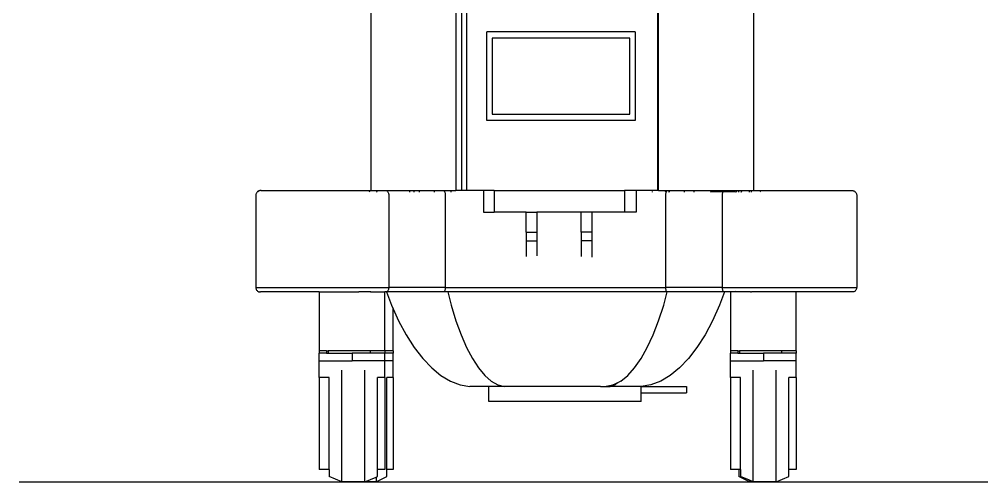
# Model space of a CAD drawing. Header units: centimetres. Extents: x 127 to 455, y 35 to 178.
# Drawn here: x 217.8 to 293.7, y 35.5 to 72 of the extents above; entities that cross this region are included whole.
import ezdxf

# ---------------------------------------------------------------- set-up
doc = ezdxf.new("R2010")
doc.units = ezdxf.units.CM
doc.layers.add('Edges', color=7, linetype='Continuous')

# ---------------------------------------------------------------- blocks, each defined once
blk = doc.blocks.new('Philips+Ultrasound+fr')
at = {"layer": 'Edges'}
for p, q in [((-9.316, -0.044), (-9.316, -48)), ((-8.844, -48), (-8.844, -0.044)), ((-8.426, -48), (-8.426, -0.044)), ((-16.013, -3.883), (-16.012, -48)), ((14.212, -48), (14.212, -4.555)), ((6.622, -48), (6.622, -24.169)), ((6.692, -48), (6.692, -24.093)), ((-6.86, -42.468), (-6.86, -35.468)), ((4.844, -35.468), (-6.86, -35.468)), ((4.844, -35.468), (4.844, -42.468)), ((-6.442, -35.968), (-6.442, -41.968)), ((4.426, -35.968), (-6.442, -35.968)), ((4.426, -41.968), (4.426, -35.968)), ((4.844, -42.468), (-6.86, -42.468)), ((-6.442, -41.968), (4.426, -41.968)), ((-25.075, -48.296), (-25.085, -48.348)), ((-25.085, -48.348), (-25.081, -55.655)), ((-25.058, -48.246), (-25.075, -48.296)), ((-25.036, -48.199), (-25.058, -48.246)), ((-25.009, -48.156), (-25.036, -48.199)), ((-24.977, -48.117), (-25.009, -48.156)), ((-24.94, -48.082), (-24.977, -48.117)), ((-24.9, -48.053), (-24.94, -48.082)), ((-24.888, -48.082), (-24.925, -48.117)), ((-24.857, -48.03), (-24.9, -48.053)), ((-24.812, -48.014), (-24.857, -48.03)), ((-24.765, -48.004), (-24.812, -48.014)), ((-24.757, -48.014), (-24.803, -48.03)), ((-24.718, -48), (-24.765, -48.004)), ((-24.709, -48.004), (-24.757, -48.014)), ((-24.709, -48.004), (-24.718, -48)), ((-24.66, -48), (-24.709, -48.004)), ((-24.66, -48), (-16.012, -48)), ((-16.117, -48.082), (-16.15, -48.117)), ((-16.012, -48.019), (-16.04, -48.03)), ((-16.012, -48), (-16.012, -48.019)), ((-16.012, -48), (-9.316, -48)), ((-16.012, -48.019), (-16.012, -48.03)), ((-15.53, -48.098), (-15.554, -48.117)), ((-15.53, -48.098), (-15.554, -48.117)), ((-15.503, -48.082), (-15.53, -48.098)), ((-15.503, -48.082), (-15.53, -48.098)), ((-14.74, -48.03), (-14.713, -48.053)), ((-14.713, -48.053), (-14.688, -48.082)), ((-14.691, -48.082), (-14.669, -48.117)), ((-14.688, -48.082), (-14.665, -48.117)), ((-14.665, -48.117), (-14.645, -48.156)), ((-14.645, -48.156), (-14.628, -48.199)), ((-14.628, -48.199), (-14.614, -48.246)), ((-14.614, -48.246), (-14.604, -48.296)), ((-14.604, -48.296), (-14.597, -48.348)), ((-14.597, -48.348), (-14.602, -55.655)), ((-12.942, -48.117), (-12.942, -48.082)), ((-12.631, -48.082), (-12.631, -48.117)), ((-12.18, -48.117), (-12.18, -48.082)), ((-11, -48.117), (-11, -48.082)), ((-10.244, -48.014), (-10.226, -48.03)), ((-10.226, -48.03), (-10.209, -48.053)), ((-10.209, -48.053), (-10.194, -48.082)), ((-10.199, -48.082), (-10.186, -48.117)), ((-10.194, -48.082), (-10.179, -48.117)), ((-10.179, -48.117), (-10.167, -48.156)), ((-10.167, -48.156), (-10.156, -48.199)), ((-10.156, -48.199), (-10.147, -48.246)), ((-10.147, -48.246), (-10.141, -48.296)), ((-10.141, -48.296), (-10.136, -48.348)), ((-10.136, -48.348), (-10.14, -55.655)), ((-9.672, -48.117), (-9.672, -48.082)), ((-9.316, -48), (-9.316, -48.03)), ((-8.844, -48), (-9.316, -48)), ((-8.844, -48.03), (-8.844, -48)), ((-8.426, -48), (-8.844, -48)), ((-8.426, -48.03), (-8.426, -48)), ((-7.122, -48), (-8.426, -48)), ((-7.122, -48), (-7.122, -49.7)), ((-6.286, -48), (-7.122, -48)), ((-6.286, -48), (-6.286, -49.7)), ((-6.286, -48), (4.006, -48)), ((4.006, -48), (4.006, -49.7)), ((4.926, -48), (4.006, -48)), ((4.926, -48), (4.926, -49.7)), ((6.622, -48), (4.926, -48)), ((6.212, -48.117), (6.212, -48.082)), ((6.622, -48.03), (6.622, -48)), ((6.692, -48), (6.622, -48)), ((6.692, -48.03), (6.692, -48)), ((6.692, -48), (14.212, -48)), ((7.221, -48.082), (7.195, -48.117)), ((7.237, -48.296), (7.232, -48.348)), ((7.232, -48.348), (7.236, -55.655)), ((7.243, -48.246), (7.237, -48.296)), ((7.252, -48.199), (7.243, -48.246)), ((7.263, -48.156), (7.252, -48.199)), ((7.275, -48.117), (7.263, -48.156)), ((7.29, -48.082), (7.275, -48.117)), ((7.305, -48.053), (7.29, -48.082)), ((7.322, -48.03), (7.305, -48.053)), ((7.34, -48.014), (7.322, -48.03)), ((7.505, -48.082), (7.504, -48.117)), ((7.505, -48.082), (7.526, -48.117)), ((7.54, -48.117), (7.54, -48.082)), ((8.72, -48.117), (8.72, -48.082)), ((9.482, -48.117), (9.482, -48.082)), ((10.779, -48.082), (10.808, -48.117)), ((10.779, -48.082), (11.784, -48.082)), ((11.7, -48.296), (11.693, -48.348)), ((11.693, -48.348), (11.698, -55.655)), ((11.71, -48.246), (11.7, -48.296)), ((11.724, -48.199), (11.71, -48.246)), ((11.741, -48.156), (11.724, -48.199)), ((11.761, -48.117), (11.741, -48.156)), ((11.784, -48.082), (11.761, -48.117)), ((11.809, -48.053), (11.784, -48.082)), ((11.784, -48.082), (12.753, -48.082)), ((11.836, -48.03), (11.809, -48.053)), ((12.753, -48.082), (12.786, -48.117)), ((12.831, -48.082), (12.814, -48.117)), ((13.006, -48.117), (13.006, -48.082)), ((13.18, -48.082), (13.209, -48.117)), ((13.212, -48.082), (13.246, -48.117)), ((13.841, -48.082), (13.841, -48.117)), ((14.014, -48.117), (14.014, -48.082)), ((14.212, -48.03), (14.212, -48)), ((14.212, -48), (21.956, -48)), ((14.706, -48.082), (14.732, -48.098)), ((21.956, -48), (22.003, -48.004)), ((22.003, -48.004), (22.045, -48.014)), ((22.045, -48.014), (22.05, -48.014)), ((22.05, -48.014), (22.088, -48.03)), ((22.088, -48.03), (22.095, -48.03)), ((22.095, -48.03), (22.138, -48.053)), ((22.138, -48.053), (22.178, -48.082)), ((22.166, -48.082), (22.201, -48.117)), ((22.178, -48.082), (22.214, -48.117)), ((22.214, -48.117), (22.246, -48.156)), ((22.246, -48.156), (22.273, -48.199)), ((22.273, -48.199), (22.295, -48.246)), ((22.295, -48.246), (22.312, -48.296)), ((22.312, -48.296), (22.322, -48.348)), ((22.322, -48.348), (22.318, -55.655)), ((-7.122, -49.7), (-6.286, -49.7)), ((-3.761, -49.7), (-6.286, -49.7)), ((-3.761, -51.292), (-3.761, -49.7)), ((-3.761, -49.7), (-2.925, -49.7)), ((-2.925, -49.7), (-2.925, -51.292)), ((0.586, -49.7), (-2.925, -49.7)), ((0.586, -51.292), (0.586, -49.7)), ((1.422, -49.7), (0.586, -49.7)), ((1.422, -49.7), (1.422, -51.292)), ((4.006, -49.7), (1.422, -49.7)), ((4.926, -49.7), (4.006, -49.7)), ((-3.761, -51.292), (-3.761, -51.96)), ((-3.761, -51.292), (-2.925, -51.292)), ((-2.925, -51.292), (-2.925, -51.96)), ((0.586, -51.292), (0.586, -51.96)), ((1.422, -51.292), (0.586, -51.292)), ((1.422, -51.292), (1.422, -51.96)), ((-3.761, -51.96), (-2.925, -51.96)), ((-3.761, -51.96), (-3.761, -53.218)), ((-2.925, -51.96), (-2.925, -53.153)), ((1.422, -51.96), (0.586, -51.96)), ((0.586, -51.96), (0.586, -53.197)), ((1.422, -51.96), (1.422, -53.262)), ((-25.077, -55.655), (-25.081, -55.655)), ((-25.077, -55.655), (-25.077, -55.709)), ((-25.077, -55.655), (-14.602, -55.655)), ((-25.077, -55.709), (-25.065, -55.762)), ((-25.065, -55.762), (-25.046, -55.812)), ((-25.046, -55.812), (-25.02, -55.859)), ((-25.02, -55.859), (-24.988, -55.9)), ((-24.988, -55.9), (-24.951, -55.936)), ((-24.951, -55.936), (-24.909, -55.965)), ((-24.909, -55.965), (-24.863, -55.986)), ((-24.863, -55.986), (-24.816, -55.999)), ((-24.856, -55.965), (-24.809, -55.986)), ((-24.816, -55.999), (-24.761, -55.999)), ((-24.761, -55.999), (-24.718, -56)), ((-20.095, -56), (-24.718, -56)), ((-20.095, -56), (-20.095, -60.655)), ((-20.095, -56), (-16.948, -56)), ((-16.001, -55.999), (-16.948, -56)), ((-16.087, -55.965), (-16.045, -55.986)), ((-16.001, -55.999), (-15.91, -56)), ((-15.91, -56), (-14.895, -56)), ((-14.895, -60.655), (-14.895, -56)), ((-14.77, -56), (-14.895, -56)), ((-14.783, -55.965), (-14.775, -55.986)), ((-14.77, -56), (-14.377, -57.049)), ((-9.94, -56), (-14.77, -56)), ((-14.682, -55.936), (-14.708, -55.965)), ((-14.658, -55.9), (-14.682, -55.936)), ((-14.638, -55.859), (-14.658, -55.9)), ((-14.622, -55.812), (-14.638, -55.859)), ((-14.61, -55.762), (-14.622, -55.812)), ((-14.603, -55.709), (-14.61, -55.762)), ((-14.602, -55.655), (-14.603, -55.709)), ((-10.14, -55.655), (-14.602, -55.655)), ((-10.206, -55.965), (-10.224, -55.986)), ((-10.19, -55.936), (-10.206, -55.965)), ((-10.175, -55.9), (-10.19, -55.936)), ((-10.162, -55.859), (-10.175, -55.9)), ((-10.152, -55.812), (-10.162, -55.859)), ((-10.144, -55.762), (-10.152, -55.812)), ((-10.14, -55.709), (-10.144, -55.762)), ((-10.14, -55.655), (-10.14, -55.709)), ((-10.14, -55.655), (7.236, -55.655)), ((-9.942, -55.965), (-9.937, -55.986)), ((-9.933, -55.999), (-9.94, -56)), ((-9.933, -55.999), (-9.667, -57.049)), ((-9.729, -56), (-9.933, -55.999)), ((7.377, -56), (-9.729, -56)), ((7.092, -57.049), (7.377, -56)), ((7.236, -55.655), (7.236, -55.709)), ((11.694, -55.655), (7.236, -55.655)), ((7.236, -55.709), (7.241, -55.762)), ((7.241, -55.762), (7.248, -55.812)), ((7.248, -55.812), (7.258, -55.859)), ((7.258, -55.859), (7.271, -55.9)), ((7.271, -55.9), (7.286, -55.936)), ((7.286, -55.936), (7.302, -55.965)), ((7.302, -55.965), (7.32, -55.986)), ((11.894, -56), (7.377, -56)), ((7.381, -55.986), (7.387, -55.965)), ((11.894, -56), (11.502, -57.049)), ((11.698, -55.655), (11.699, -55.709)), ((11.698, -55.655), (22.314, -55.655)), ((11.699, -55.709), (11.706, -55.762)), ((11.706, -55.762), (11.718, -55.812)), ((11.718, -55.812), (11.734, -55.859)), ((11.734, -55.859), (11.754, -55.9)), ((11.754, -55.9), (11.778, -55.936)), ((11.778, -55.936), (11.804, -55.965)), ((12.354, -56), (11.894, -56)), ((11.908, -55.965), (11.9, -55.986)), ((12.354, -56), (12.354, -60.655)), ((12.55, -56), (12.354, -56)), ((12.639, -55.999), (12.55, -56)), ((12.982, -56), (12.639, -55.999)), ((12.724, -55.965), (12.683, -55.986)), ((12.847, -55.965), (12.869, -55.986)), ((13.006, -56), (12.982, -56)), ((13.006, -55.986), (13.006, -55.965)), ((13.083, -55.999), (13.006, -56)), ((13.932, -55.999), (13.083, -55.999)), ((13.155, -55.965), (13.12, -55.986)), ((13.183, -55.965), (13.141, -55.986)), ((13.841, -55.965), (13.841, -55.986)), ((13.932, -55.999), (14.014, -56)), ((14.014, -55.986), (14.014, -55.965)), ((14.062, -56), (14.014, -56)), ((14.105, -55.999), (14.062, -56)), ((14.876, -56), (14.105, -55.999)), ((17.554, -56), (14.876, -56)), ((17.554, -60.655), (17.554, -56)), ((21.956, -56), (17.554, -56)), ((22.049, -55.999), (21.956, -56)), ((22.054, -55.999), (22.049, -55.999)), ((22.094, -55.986), (22.054, -55.999)), ((22.101, -55.986), (22.094, -55.986)), ((22.136, -55.965), (22.101, -55.986)), ((22.146, -55.965), (22.136, -55.965)), ((22.188, -55.936), (22.146, -55.965)), ((22.225, -55.9), (22.188, -55.936)), ((22.257, -55.859), (22.225, -55.9)), ((22.283, -55.812), (22.257, -55.859)), ((22.302, -55.762), (22.283, -55.812)), ((22.314, -55.709), (22.302, -55.762)), ((22.314, -55.655), (22.314, -55.709)), ((22.318, -55.655), (22.314, -55.655)), ((-14.377, -57.049), (-14.243, -57.35)), ((-14.243, -57.35), (-13.825, -58.284)), ((-14.243, -60.655), (-14.243, -57.35)), ((-9.667, -57.049), (-9.294, -58.284)), ((6.691, -58.284), (7.092, -57.049)), ((11.502, -57.049), (10.95, -58.284)), ((-13.825, -58.284), (-13.228, -59.406)), ((-9.294, -58.284), (-8.89, -59.406)), ((6.257, -59.406), (6.691, -58.284)), ((10.95, -58.284), (10.353, -59.406)), ((-13.228, -59.406), (-12.59, -60.406)), ((-8.89, -59.406), (-8.459, -60.406)), ((5.793, -60.406), (6.257, -59.406)), ((10.353, -59.406), (9.715, -60.406)), ((-19.508, -60.655), (-20.095, -60.655)), ((-20.095, -60.655), (-20.095, -60.855)), ((-19.508, -60.655), (-19.375, -60.655)), ((-19.508, -60.655), (-19.508, -60.855)), ((-19.375, -60.655), (-19.375, -60.855)), ((-16.075, -60.655), (-19.375, -60.655)), ((-14.895, -60.655), (-16.075, -60.655)), ((-16.075, -60.655), (-16.075, -60.855)), ((-14.243, -60.655), (-14.895, -60.655)), ((-14.895, -60.655), (-14.895, -60.855)), ((-14.243, -60.655), (-14.243, -60.855)), ((-12.59, -60.406), (-11.915, -61.276)), ((-8.459, -60.406), (-8.003, -61.276)), ((5.303, -61.276), (5.793, -60.406)), ((9.715, -60.406), (9.041, -61.276)), ((12.941, -60.655), (12.354, -60.655)), ((12.354, -60.655), (12.354, -60.855)), ((12.941, -60.655), (13.073, -60.655)), ((12.941, -60.655), (12.941, -60.855)), ((13.073, -60.655), (13.073, -60.855)), ((16.373, -60.655), (13.073, -60.655)), ((17.554, -60.655), (16.373, -60.655)), ((16.373, -60.655), (16.373, -60.855)), ((17.554, -60.655), (17.554, -60.855)), ((-19.508, -60.855), (-20.095, -60.855)), ((-20.095, -61.455), (-20.095, -60.855)), ((-20.095, -61.455), (-17.495, -61.455)), ((-20.095, -62.755), (-20.095, -61.455)), ((-19.508, -60.855), (-19.375, -60.855)), ((-19.375, -60.855), (-17.495, -60.855)), ((-17.495, -60.855), (-17.495, -61.455)), ((-16.075, -60.855), (-17.495, -60.855)), ((-14.895, -61.455), (-17.495, -61.455)), ((-14.895, -60.855), (-16.075, -60.855)), ((-14.243, -60.855), (-14.895, -60.855)), ((-14.895, -61.455), (-14.895, -60.855)), ((-14.243, -61.455), (-14.895, -61.455)), ((-14.895, -62.651), (-14.895, -61.455)), ((-14.243, -61.455), (-14.243, -60.855)), ((-14.243, -62.755), (-14.243, -61.455)), ((-11.915, -61.276), (-11.21, -62.009)), ((-8.003, -61.276), (-7.526, -62.009)), ((4.79, -62.009), (5.303, -61.276)), ((9.041, -61.276), (8.336, -62.009)), ((12.941, -60.855), (12.354, -60.855)), ((12.354, -61.455), (12.354, -60.855)), ((12.354, -61.455), (14.954, -61.455)), ((12.354, -62.755), (12.354, -61.455)), ((12.941, -60.855), (13.073, -60.855)), ((13.073, -60.855), (14.954, -60.855)), ((14.954, -60.855), (14.954, -61.455)), ((16.373, -60.855), (14.954, -60.855)), ((17.554, -61.455), (14.954, -61.455)), ((17.554, -60.855), (16.373, -60.855)), ((17.554, -61.455), (17.554, -60.855)), ((17.554, -62.755), (17.554, -61.455)), ((-18.295, -71), (-18.295, -62.194)), ((-16.495, -71), (-16.495, -62.194)), ((-11.21, -62.009), (-10.479, -62.601)), ((-7.526, -62.009), (-7.031, -62.601)), ((4.259, -62.601), (4.79, -62.009)), ((8.336, -62.009), (7.605, -62.601)), ((14.154, -71), (14.154, -62.194)), ((15.954, -71), (15.954, -62.194)), ((-19.295, -62.755), (-20.095, -62.755)), ((-20.095, -62.755), (-20.095, -70.036)), ((-19.295, -70.036), (-19.295, -62.755)), ((-14.895, -62.755), (-15.495, -62.755)), ((-15.495, -70.036), (-15.495, -62.755)), ((-14.895, -62.755), (-14.895, -62.651)), ((-14.895, -62.755), (-14.895, -70.036)), ((-14.243, -62.755), (-14.744, -62.755)), ((-14.744, -70.036), (-14.744, -62.755)), ((-14.243, -62.755), (-14.243, -70.036)), ((-10.479, -62.601), (-9.728, -63.046)), ((-7.031, -62.601), (-6.523, -63.046)), ((3.713, -63.046), (4.259, -62.601)), ((7.605, -62.601), (6.854, -63.046)), ((13.154, -62.755), (12.354, -62.755)), ((12.354, -62.755), (12.354, -70.036)), ((13.154, -70.036), (13.154, -62.755)), ((17.554, -62.755), (16.954, -62.755)), ((16.954, -70.036), (16.954, -62.755)), ((17.554, -62.755), (17.554, -70.036)), ((-9.728, -63.046), (-8.962, -63.341)), ((-8.962, -63.341), (-8.189, -63.483)), ((-6.71, -63.483), (-8.189, -63.483)), ((-6.71, -64.653), (-6.71, -63.483)), ((-5.499, -63.483), (-6.71, -63.483)), ((-6.523, -63.046), (-6.006, -63.341)), ((-6.006, -63.341), (-5.499, -63.483)), ((2.098, -63.483), (-5.499, -63.483)), ((2.098, -63.483), (2.219, -63.48)), ((2.219, -63.48), (2.418, -63.483)), ((2.418, -63.483), (3.085, -63.341)), ((2.418, -63.483), (2.597, -63.483)), ((2.597, -63.483), (2.875, -63.483)), ((3.253, -63.341), (2.875, -63.483)), ((5.315, -63.483), (2.875, -63.483)), ((3.085, -63.341), (3.545, -63.134)), ((3.452, -63.184), (3.253, -63.341)), ((3.452, -63.184), (3.457, -63.18)), ((3.457, -63.18), (3.545, -63.134)), ((3.713, -63.046), (3.545, -63.134)), ((6.089, -63.341), (5.315, -63.483)), ((5.315, -63.983), (5.315, -63.483)), ((5.315, -63.483), (8.883, -63.483)), ((6.854, -63.046), (6.089, -63.341)), ((8.883, -63.483), (8.883, -63.983)), ((5.315, -64.653), (5.315, -63.983)), ((5.315, -63.983), (8.883, -63.983)), ((5.315, -64.653), (-6.71, -64.653)), ((-19.295, -70.036), (-20.095, -70.036)), ((-19.295, -70.036), (-19.295, -70.59)), ((-18.295, -71), (-19.295, -70.59)), ((-15.58, -71), (-14.744, -70.59)), ((-15.58, -70.625), (-15.495, -70.59)), ((-14.895, -70.036), (-15.495, -70.036)), ((-15.495, -70.59), (-15.495, -70.036)), ((-14.243, -70.036), (-14.744, -70.036)), ((-14.744, -70.59), (-14.744, -70.036)), ((13.023, -70.036), (12.354, -70.036)), ((13.154, -70.036), (13.023, -70.036)), ((13.023, -70.036), (13.023, -70.59)), ((13.859, -71), (13.023, -70.59)), ((13.154, -70.036), (13.154, -70.59)), ((13.859, -70.879), (13.154, -70.59)), ((15.954, -71), (16.954, -70.59)), ((17.554, -70.036), (16.954, -70.036)), ((16.954, -70.59), (16.954, -70.036)), ((-16.495, -71), (-18.295, -71)), ((-16.495, -71), (-15.58, -70.625)), ((-15.58, -71), (-16.495, -71)), ((-15.58, -70.625), (-15.58, -71)), ((13.859, -71), (13.859, -70.879)), ((14.154, -71), (13.859, -70.879)), ((14.154, -71), (13.859, -71)), ((15.954, -71), (14.154, -71))]:
    blk.add_line(p, q, dxfattribs=at)

msp = doc.modelspace()

# ---------------------------------------------------------------- linework, layer by layer
msp.add_line((217.82, 35.483), (454.885, 35.483))

# ---------------------------------------------------------------- block references
msp.add_blockref('Philips+Ultrasound+fr', (261.567, 106.483))

doc.saveas('drawing.dxf')
